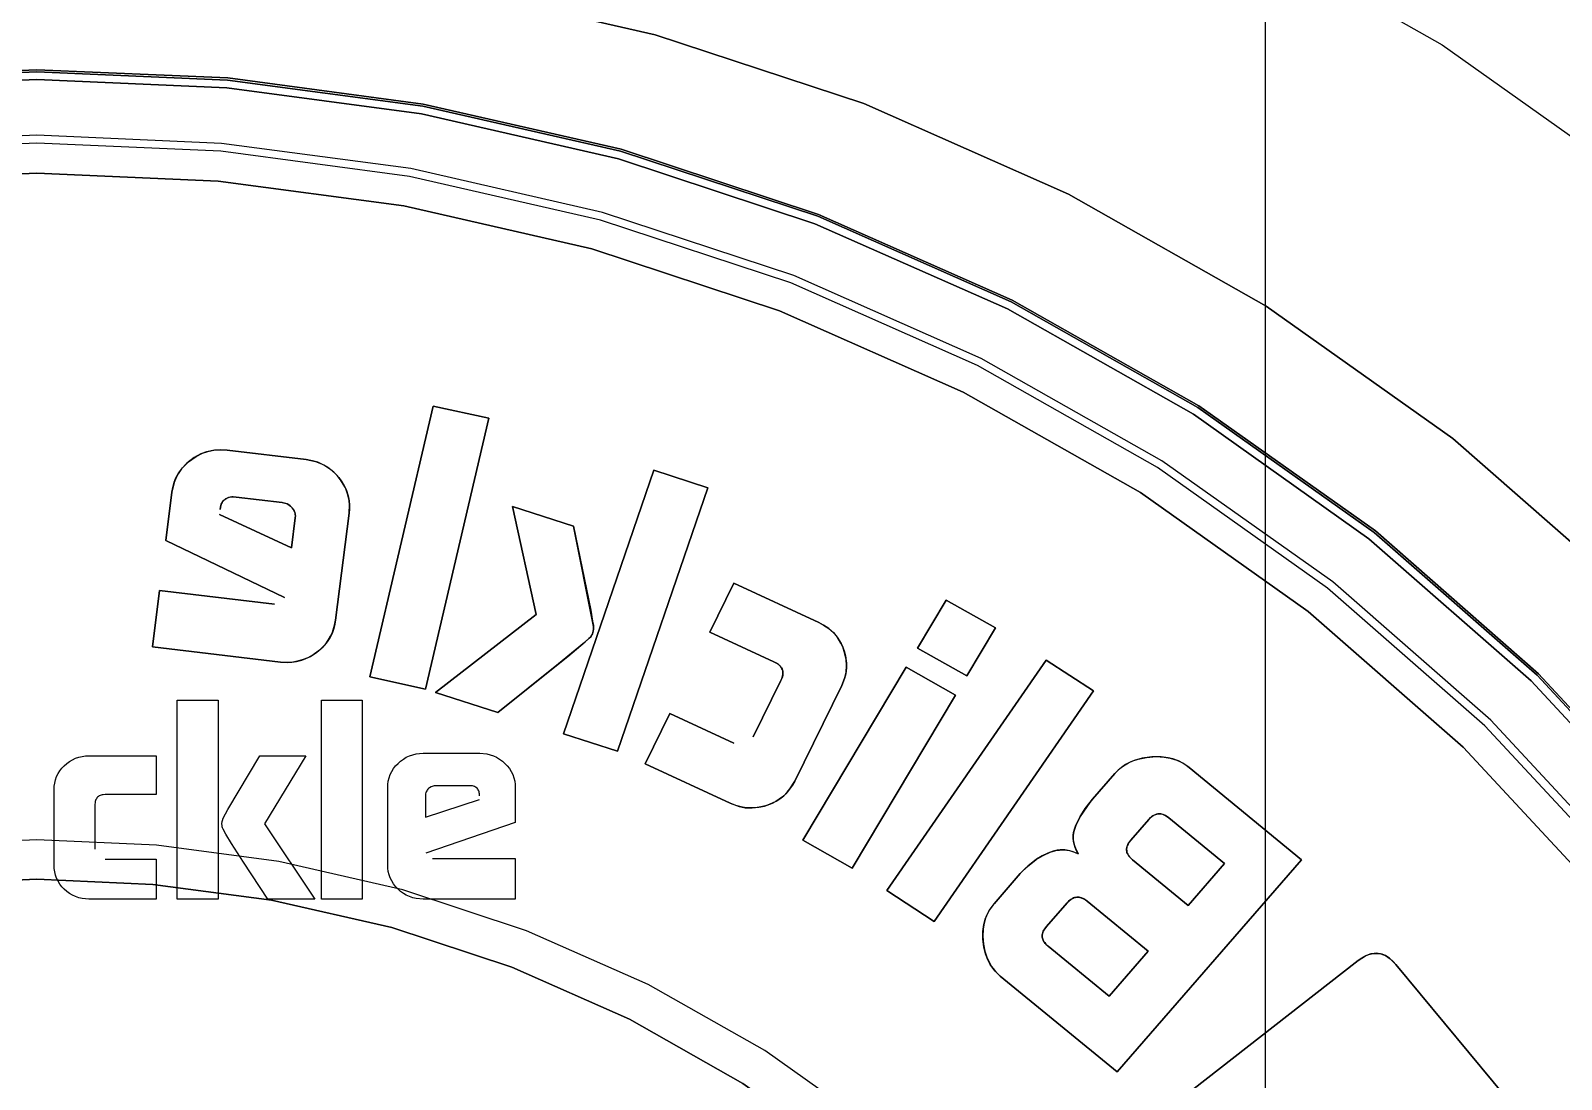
# Model space of a CAD drawing. Header units: millimetres. Extents: x 10366 to 13995, y 24552 to 29685.
# Drawn here: x 11825.7 to 11844.95, y 28005.18 to 28018.37 of the extents above; entities that cross this region are included whole.
import ezdxf

# ---------------------------------------------------------------- set-up
doc = ezdxf.new("R2010")
doc.units = ezdxf.units.MM
doc.header["$LTSCALE"] = 3
doc.layers.add('DomyÅ›lny', color=7, linetype='Continuous')

msp = doc.modelspace()

# ---------------------------------------------------------------- linework, layer by layer
at = {"layer": 'DomyÅ›lny'}
for p, q in [((11841.231, 28001.932), (11841.231, 28029.621)), ((11830.767, 28013.648), (11829.971, 28010.245)), ((11829.971, 28010.245), (11830.767, 28013.648)), ((11827.481, 28012.566), (11827.405, 28011.96)), ((11827.405, 28011.96), (11827.481, 28012.566)), ((11829.032, 28012.242), (11828.984, 28011.865)), ((11828.984, 28011.865), (11829.032, 28012.242)), ((11827.325, 28011.33), (11827.235, 28010.623)), ((11827.235, 28010.623), (11827.325, 28011.33)), ((11834.546, 28011.422), (11834.244, 28010.807)), ((11834.244, 28010.807), (11834.546, 28011.422)), ((11837.216, 28011.21), (11836.855, 28010.606)), ((11836.855, 28010.606), (11837.216, 28011.21)), ((11837.475, 28010.257), (11837.836, 28010.861)), ((11837.836, 28010.861), (11837.475, 28010.257)), ((11836.711, 28010.364), (11835.413, 28008.191)), ((11835.413, 28008.191), (11836.711, 28010.364)), ((11838.473, 28010.455), (11836.468, 28007.558)), ((11836.468, 28007.558), (11838.473, 28010.455)), ((11835.138, 28010.199), (11834.789, 28009.489)), ((11834.789, 28009.489), (11835.138, 28010.199)), ((11827.549, 28007.451), (11827.549, 28009.951)), ((11827.549, 28009.951), (11828.063, 28009.951)), ((11827.549, 28009.951), (11828.063, 28009.951)), ((11827.549, 28007.451), (11827.549, 28009.951)), ((11828.063, 28009.951), (11828.063, 28007.451)), ((11828.063, 28009.951), (11828.063, 28007.451)), ((11829.36, 28007.451), (11829.36, 28009.951)), ((11829.36, 28009.951), (11829.874, 28009.951)), ((11829.36, 28009.951), (11829.874, 28009.951)), ((11829.36, 28007.451), (11829.36, 28009.951)), ((11829.874, 28009.951), (11829.874, 28007.451)), ((11829.874, 28009.951), (11829.874, 28007.451)), ((11833.741, 28009.783), (11833.431, 28009.151)), ((11833.431, 28009.151), (11833.741, 28009.783)), ((11826.437, 28009.252), (11827.285, 28009.252)), ((11826.437, 28009.252), (11827.285, 28009.252)), ((11827.285, 28009.252), (11827.285, 28008.764)), ((11827.285, 28009.252), (11827.285, 28008.764)), ((11828.585, 28009.251), (11829.165, 28009.251)), ((11828.585, 28009.251), (11829.165, 28009.251)), ((11829.165, 28009.251), (11828.646, 28008.395)), ((11829.165, 28009.251), (11828.646, 28008.395)), ((11830.639, 28009.284), (11831.354, 28009.284)), ((11830.639, 28009.284), (11831.354, 28009.284)), ((11839.336, 28009.028), (11839.057, 28008.709)), ((11839.057, 28008.709), (11839.336, 28009.028)), ((11826, 28007.876), (11826, 28008.827)), ((11826, 28007.876), (11826, 28008.827)), ((11827.285, 28008.764), (11826.644, 28008.764)), ((11827.285, 28008.764), (11826.644, 28008.764)), ((11830.194, 28007.883), (11830.194, 28008.85)), ((11830.194, 28007.883), (11830.194, 28008.85)), ((11830.669, 28008.752), (11830.669, 28008.481)), ((11830.669, 28008.752), (11830.669, 28008.481)), ((11831.219, 28008.876), (11830.802, 28008.876)), ((11831.219, 28008.876), (11830.802, 28008.876)), ((11831.798, 28008.85), (11831.798, 28008.414)), ((11831.798, 28008.85), (11831.798, 28008.414)), ((11826.514, 28008.639), (11826.514, 28008.077)), ((11826.514, 28008.639), (11826.514, 28008.077)), ((11830.669, 28008.481), (11831.35, 28008.704)), ((11830.669, 28008.481), (11831.35, 28008.704)), ((11828.646, 28008.395), (11829.278, 28007.451)), ((11828.646, 28008.395), (11829.278, 28007.451)), ((11831.798, 28008.414), (11830.675, 28008.03)), ((11831.798, 28008.414), (11830.675, 28008.03)), ((11839.537, 28008.191), (11839.764, 28008.452)), ((11839.764, 28008.452), (11839.537, 28008.191)), ((11826.644, 28007.952), (11827.285, 28007.952)), ((11826.644, 28007.952), (11827.285, 28007.952)), ((11827.285, 28007.952), (11827.285, 28007.451)), ((11827.285, 28007.952), (11827.285, 28007.451)), ((11830.757, 28007.96), (11831.798, 28007.96)), ((11830.757, 28007.96), (11831.798, 28007.96)), ((11831.798, 28007.96), (11831.798, 28007.451)), ((11831.798, 28007.96), (11831.798, 28007.451)), ((11838.147, 28007.772), (11837.818, 28007.393)), ((11837.818, 28007.393), (11838.147, 28007.772)), ((11840.715, 28007.899), (11840.256, 28007.372)), ((11840.256, 28007.372), (11840.715, 28007.899)), ((11827.285, 28007.451), (11826.437, 28007.451)), ((11827.285, 28007.451), (11826.437, 28007.451)), ((11828.063, 28007.451), (11827.549, 28007.451)), ((11828.063, 28007.451), (11827.549, 28007.451)), ((11829.278, 28007.451), (11828.686, 28007.451)), ((11829.278, 28007.451), (11828.686, 28007.451)), ((11829.874, 28007.451), (11829.36, 28007.451)), ((11829.874, 28007.451), (11829.36, 28007.451)), ((11831.798, 28007.451), (11830.639, 28007.451)), ((11831.798, 28007.451), (11830.639, 28007.451)), ((11838.476, 28007.105), (11838.736, 28007.404)), ((11838.736, 28007.404), (11838.476, 28007.105)), ((11839.755, 28006.795), (11839.263, 28006.231)), ((11839.263, 28006.231), (11839.755, 28006.795))]:
    msp.add_line(p, q, dxfattribs=at)
for points in [[(11840.612, 28019.797, 0), (11843.45, 28018.189, 0), (11846.132, 28016.288, 0)], [(11830.923, 28018.917, 0), (11833.555, 28018.316, 0), (11836.179, 28017.449, 0), (11838.755, 28016.311, 0), (11841.238, 28014.904, 0), (11843.584, 28013.241, 0), (11845.754, 28011.342, 0)], [(11845.754, 28011.342, 0), (11843.584, 28013.241, 0), (11841.238, 28014.904, 0), (11838.755, 28016.311, 0), (11836.179, 28017.449, 0), (11833.555, 28018.316, 0), (11830.923, 28018.917, 0)], [(11825.784, 28017.876, 0), (11823.384, 28017.772, 0), (11820.925, 28017.444, 0), (11818.437, 28016.876, 0), (11815.956, 28016.056, 0), (11813.521, 28014.98, 0), (11811.173, 28013.65, 0), (11808.955, 28012.078, 0), (11806.904, 28010.283, 0)], [(11806.904, 28010.283, 0), (11808.955, 28012.078, 0), (11811.173, 28013.65, 0), (11813.521, 28014.98, 0), (11815.956, 28016.056, 0), (11818.437, 28016.876, 0), (11820.925, 28017.444, 0), (11823.384, 28017.772, 0), (11825.784, 28017.876, 0), (11828.183, 28017.772, 0), (11830.642, 28017.444, 0), (11833.13, 28016.876, 0), (11835.611, 28016.056, 0), (11838.046, 28014.98, 0), (11840.394, 28013.65, 0), (11842.612, 28012.078, 0), (11844.663, 28010.283, 0), (11846.512, 28008.292, 0)], [(11825.784, 28017.851, 0), (11823.387, 28017.746, 0), (11820.93, 28017.419, 0), (11818.444, 28016.851, 0), (11815.965, 28016.033, 0), (11813.533, 28014.958, 0), (11811.188, 28013.629, 0), (11808.971, 28012.059, 0), (11806.923, 28010.265, 0)], [(11806.923, 28010.265, 0), (11808.971, 28012.059, 0), (11811.188, 28013.629, 0), (11813.533, 28014.958, 0), (11815.965, 28016.033, 0), (11818.444, 28016.851, 0), (11820.93, 28017.419, 0), (11823.387, 28017.746, 0), (11825.784, 28017.851, 0), (11828.18, 28017.746, 0), (11830.637, 28017.419, 0), (11833.123, 28016.851, 0), (11835.602, 28016.033, 0), (11838.034, 28014.958, 0), (11840.379, 28013.629, 0), (11842.596, 28012.059, 0), (11844.644, 28010.265, 0), (11846.491, 28008.276, 0)], [(11846.512, 28008.292, 0), (11844.663, 28010.283, 0), (11842.612, 28012.078, 0), (11840.394, 28013.65, 0), (11838.046, 28014.98, 0), (11835.611, 28016.056, 0), (11833.13, 28016.876, 0), (11830.642, 28017.444, 0), (11828.183, 28017.772, 0), (11825.784, 28017.876, 0)], [(11846.491, 28008.276, 0), (11844.644, 28010.265, 0), (11842.596, 28012.059, 0), (11840.379, 28013.629, 0), (11838.034, 28014.958, 0), (11835.602, 28016.033, 0), (11833.123, 28016.851, 0), (11830.637, 28017.419, 0), (11828.18, 28017.746, 0), (11825.784, 28017.851, 0)], [(11806.995, 28010.195, 0), (11809.036, 28011.981, 0), (11811.244, 28013.546, 0), (11813.58, 28014.869, 0), (11816.003, 28015.94, 0), (11818.472, 28016.755, 0), (11820.949, 28017.321, 0), (11823.396, 28017.647, 0), (11825.784, 28017.751, 0), (11828.171, 28017.647, 0), (11830.618, 28017.321, 0), (11833.095, 28016.755, 0), (11835.564, 28015.94, 0), (11837.987, 28014.869, 0), (11840.323, 28013.546, 0), (11842.531, 28011.981, 0), (11844.572, 28010.195, 0), (11846.412, 28008.213, 0)], [(11846.412, 28008.213, 0), (11844.572, 28010.195, 0), (11842.531, 28011.981, 0), (11840.323, 28013.546, 0), (11837.987, 28014.869, 0), (11835.564, 28015.94, 0), (11833.095, 28016.755, 0), (11830.618, 28017.321, 0), (11828.171, 28017.647, 0), (11825.784, 28017.751, 0), (11823.396, 28017.647, 0), (11820.949, 28017.321, 0), (11818.472, 28016.755, 0), (11816.003, 28015.94, 0), (11813.58, 28014.869, 0), (11811.244, 28013.546, 0), (11809.036, 28011.981, 0), (11806.995, 28010.195, 0)], [(11845.852, 28007.771, 0), (11844.062, 28009.699, 0), (11842.076, 28011.437, 0), (11839.929, 28012.96, 0), (11837.656, 28014.247, 0), (11835.299, 28015.289, 0), (11832.896, 28016.082, 0), (11830.487, 28016.632, 0), (11828.106, 28016.949, 0), (11825.784, 28017.051, 0), (11823.461, 28016.949, 0), (11821.08, 28016.632, 0), (11818.671, 28016.082, 0), (11816.269, 28015.289, 0), (11813.911, 28014.247, 0), (11811.639, 28012.96, 0), (11809.491, 28011.437, 0), (11807.505, 28009.699, 0), (11805.715, 28007.771, 0)], [(11845.772, 28007.708, 0), (11843.989, 28009.629, 0), (11842.011, 28011.36, 0), (11839.872, 28012.876, 0), (11837.609, 28014.158, 0), (11835.261, 28015.196, 0), (11832.868, 28015.986, 0), (11830.468, 28016.534, 0), (11828.097, 28016.85, 0), (11825.784, 28016.951, 0), (11823.47, 28016.85, 0), (11821.099, 28016.534, 0), (11818.699, 28015.986, 0), (11816.306, 28015.196, 0), (11813.958, 28014.158, 0), (11811.695, 28012.876, 0), (11809.556, 28011.36, 0), (11807.578, 28009.629, 0), (11805.795, 28007.708, 0)], [(11806.096, 28007.471, 0), (11807.852, 28009.362, 0), (11809.8, 28011.067, 0), (11811.907, 28012.561, 0), (11814.137, 28013.824, 0), (11816.449, 28014.846, 0), (11818.806, 28015.624, 0), (11821.169, 28016.163, 0), (11823.505, 28016.475, 0), (11825.784, 28016.574, 0), (11828.062, 28016.475, 0), (11830.398, 28016.163, 0), (11832.761, 28015.624, 0), (11835.118, 28014.846, 0), (11837.431, 28013.824, 0), (11839.66, 28012.561, 0), (11841.767, 28011.067, 0), (11843.715, 28009.362, 0), (11845.471, 28007.471, 0)], [(11845.471, 28007.471, 0), (11843.715, 28009.362, 0), (11841.767, 28011.067, 0), (11839.66, 28012.561, 0), (11837.431, 28013.824, 0), (11835.118, 28014.846, 0), (11832.761, 28015.624, 0), (11830.398, 28016.163, 0), (11828.062, 28016.475, 0), (11825.784, 28016.574, 0), (11823.505, 28016.475, 0), (11821.169, 28016.163, 0), (11818.806, 28015.624, 0), (11816.449, 28014.846, 0), (11814.137, 28013.824, 0), (11811.907, 28012.561, 0), (11809.8, 28011.067, 0), (11807.852, 28009.362, 0), (11806.096, 28007.471, 0)], [(11831.466, 28013.494, 0), (11830.767, 28013.648, 0)], [(11830.767, 28013.648, 0), (11831.466, 28013.494, 0)], [(11830.67, 28010.091, 0), (11831.466, 28013.494, 0)], [(11831.466, 28013.494, 0), (11830.67, 28010.091, 0)], [(11828.175, 28013.094, 0), (11828.097, 28013.099, 0), (11828.017, 28013.095, 0), (11827.916, 28013.072, 0), (11827.846, 28013.047, 0), (11827.762, 28013, 0), (11827.669, 28012.929, 0), (11827.602, 28012.858, 0), (11827.558, 28012.795, 0), (11827.529, 28012.739, 0), (11827.508, 28012.686, 0), (11827.481, 28012.566, 0)], [(11827.481, 28012.566, 0), (11827.495, 28012.641, 0), (11827.51, 28012.691, 0), (11827.532, 28012.745, 0), (11827.564, 28012.804, 0), (11827.613, 28012.871, 0), (11827.688, 28012.946, 0), (11827.785, 28013.015, 0), (11827.867, 28013.055, 0), (11827.931, 28013.077, 0), (11828.025, 28013.096, 0), (11828.102, 28013.099, 0), (11828.175, 28013.094, 0)], [(11829.167, 28012.976, 0), (11828.175, 28013.094, 0)], [(11828.175, 28013.094, 0), (11829.167, 28012.976, 0)], [(11829.709, 28012.301, 0), (11829.714, 28012.405, 0), (11829.708, 28012.463, 0), (11829.693, 28012.533, 0), (11829.662, 28012.619, 0), (11829.636, 28012.668, 0), (11829.602, 28012.72, 0), (11829.559, 28012.774, 0), (11829.516, 28012.817, 0), (11829.443, 28012.876, 0), (11829.393, 28012.906, 0), (11829.316, 28012.941, 0), (11829.249, 28012.961, 0), (11829.167, 28012.976, 0)], [(11829.167, 28012.976, 0), (11829.287, 28012.951, 0), (11829.362, 28012.921, 0), (11829.404, 28012.9, 0), (11829.461, 28012.863, 0), (11829.538, 28012.796, 0), (11829.58, 28012.749, 0), (11829.619, 28012.696, 0), (11829.648, 28012.647, 0), (11829.67, 28012.601, 0), (11829.696, 28012.521, 0), (11829.71, 28012.456, 0), (11829.714, 28012.401, 0), (11829.713, 28012.35, 0), (11829.709, 28012.301, 0)], [(11833.538, 28012.841, 0), (11832.403, 28009.529, 0)], [(11832.403, 28009.529, 0), (11833.538, 28012.841, 0)], [(11834.219, 28012.62, 0), (11833.538, 28012.841, 0)], [(11833.538, 28012.841, 0), (11834.219, 28012.62, 0)], [(11833.084, 28009.309, 0), (11834.219, 28012.62, 0)], [(11834.219, 28012.62, 0), (11833.084, 28009.309, 0)], [(11828.086, 28012.349, 0), (11828.092, 28012.381, 0), (11828.101, 28012.413, 0), (11828.107, 28012.426, 0), (11828.122, 28012.45, 0), (11828.133, 28012.462, 0), (11828.147, 28012.475, 0), (11828.163, 28012.486, 0), (11828.183, 28012.495, 0), (11828.204, 28012.501, 0), (11828.226, 28012.505, 0), (11828.248, 28012.507, 0), (11828.29, 28012.504, 0)], [(11828.29, 28012.504, 0), (11828.252, 28012.507, 0), (11828.233, 28012.506, 0), (11828.213, 28012.503, 0), (11828.194, 28012.499, 0), (11828.175, 28012.492, 0), (11828.155, 28012.481, 0), (11828.146, 28012.474, 0), (11828.137, 28012.467, 0), (11828.123, 28012.451, 0), (11828.114, 28012.437, 0), (11828.106, 28012.424, 0), (11828.1, 28012.409, 0), (11828.091, 28012.379, 0), (11828.086, 28012.349, 0)], [(11828.29, 28012.504, 0), (11828.867, 28012.435, 0)], [(11828.867, 28012.435, 0), (11828.29, 28012.504, 0)], [(11828.867, 28012.435, 0), (11828.901, 28012.428, 0), (11828.919, 28012.423, 0), (11828.938, 28012.414, 0), (11828.957, 28012.402, 0), (11828.973, 28012.389, 0), (11828.987, 28012.375, 0), (11829, 28012.36, 0), (11829.011, 28012.344, 0), (11829.019, 28012.329, 0), (11829.025, 28012.312, 0), (11829.03, 28012.295, 0), (11829.032, 28012.281, 0), (11829.033, 28012.268, 0), (11829.032, 28012.242, 0)], [(11829.032, 28012.242, 0), (11829.033, 28012.27, 0), (11829.032, 28012.284, 0), (11829.029, 28012.3, 0), (11829.023, 28012.319, 0), (11829.015, 28012.336, 0), (11829.006, 28012.352, 0), (11828.994, 28012.367, 0), (11828.981, 28012.382, 0), (11828.966, 28012.395, 0), (11828.95, 28012.407, 0), (11828.932, 28012.417, 0), (11828.914, 28012.424, 0), (11828.898, 28012.429, 0), (11828.867, 28012.435, 0)], [(11828.984, 28011.865, 0), (11828.078, 28012.287, 0)], [(11828.078, 28012.287, 0), (11828.984, 28011.865, 0)], [(11829.539, 28010.957, 0), (11829.709, 28012.301, 0)], [(11829.709, 28012.301, 0), (11829.539, 28010.957, 0)], [(11832.528, 28012.138, 0), (11831.762, 28012.386, 0)], [(11831.762, 28012.386, 0), (11832.528, 28012.138, 0)], [(11831.762, 28012.386, 0), (11832.059, 28011.03, 0)], [(11832.059, 28011.03, 0), (11831.762, 28012.386, 0)], [(11831.578, 28009.796, 0), (11832.459, 28010.502, 0), (11832.678, 28010.684, 0), (11832.729, 28010.73, 0), (11832.747, 28010.749, 0), (11832.759, 28010.768, 0), (11832.772, 28010.796, 0), (11832.779, 28010.82, 0), (11832.782, 28010.842, 0), (11832.783, 28010.861, 0), (11832.782, 28010.879, 0), (11832.528, 28012.138, 0)], [(11832.528, 28012.138, 0), (11832.746, 28011.084, 0), (11832.771, 28010.946, 0), (11832.781, 28010.888, 0), (11832.783, 28010.87, 0), (11832.783, 28010.847, 0), (11832.778, 28010.819, 0), (11832.774, 28010.803, 0), (11832.768, 28010.787, 0), (11832.76, 28010.771, 0), (11832.751, 28010.757, 0), (11832.743, 28010.745, 0), (11832.724, 28010.725, 0), (11832.667, 28010.675, 0), (11832.341, 28010.407, 0), (11831.578, 28009.796, 0)], [(11827.405, 28011.96, 0), (11828.896, 28011.243, 0)], [(11828.896, 28011.243, 0), (11827.405, 28011.96, 0)], [(11828.771, 28011.157, 0), (11827.325, 28011.33, 0)], [(11827.325, 28011.33, 0), (11828.771, 28011.157, 0)], [(11835.615, 28010.926, 0), (11834.546, 28011.422, 0)], [(11834.546, 28011.422, 0), (11835.615, 28010.926, 0)], [(11837.836, 28010.861, 0), (11837.216, 28011.21, 0)], [(11837.216, 28011.21, 0), (11837.836, 28010.861, 0)], [(11828.845, 28010.431, 0), (11828.936, 28010.426, 0), (11828.988, 28010.428, 0), (11829.047, 28010.437, 0), (11829.115, 28010.455, 0), (11829.164, 28010.473, 0), (11829.223, 28010.502, 0), (11829.288, 28010.543, 0), (11829.326, 28010.571, 0), (11829.383, 28010.623, 0), (11829.415, 28010.66, 0), (11829.447, 28010.704, 0), (11829.477, 28010.755, 0), (11829.5, 28010.805, 0), (11829.527, 28010.893, 0), (11829.539, 28010.957, 0)], [(11829.539, 28010.957, 0), (11829.526, 28010.887, 0), (11829.513, 28010.841, 0), (11829.494, 28010.79, 0), (11829.467, 28010.736, 0), (11829.433, 28010.684, 0), (11829.399, 28010.641, 0), (11829.335, 28010.579, 0), (11829.256, 28010.521, 0), (11829.189, 28010.484, 0), (11829.132, 28010.461, 0), (11829.059, 28010.44, 0), (11829.002, 28010.43, 0), (11828.951, 28010.426, 0), (11828.845, 28010.431, 0)], [(11832.059, 28011.03, 0), (11830.794, 28010.049, 0)], [(11830.794, 28010.049, 0), (11832.059, 28011.03, 0)], [(11835.902, 28010.136, 0), (11835.942, 28010.237, 0), (11835.957, 28010.3, 0), (11835.963, 28010.387, 0), (11835.958, 28010.464, 0), (11835.935, 28010.565, 0), (11835.915, 28010.62, 0), (11835.892, 28010.668, 0), (11835.844, 28010.746, 0), (11835.796, 28010.801, 0), (11835.739, 28010.852, 0), (11835.673, 28010.896, 0), (11835.615, 28010.926, 0)], [(11835.615, 28010.926, 0), (11835.673, 28010.896, 0), (11835.739, 28010.851, 0), (11835.797, 28010.8, 0), (11835.845, 28010.744, 0), (11835.894, 28010.665, 0), (11835.917, 28010.616, 0), (11835.937, 28010.56, 0), (11835.95, 28010.507, 0), (11835.962, 28010.418, 0), (11835.962, 28010.357, 0), (11835.953, 28010.282, 0), (11835.938, 28010.222, 0), (11835.902, 28010.136, 0)], [(11834.244, 28010.807, 0), (11835.05, 28010.434, 0)], [(11835.05, 28010.434, 0), (11834.244, 28010.807, 0)], [(11827.235, 28010.623, 0), (11828.845, 28010.431, 0)], [(11828.845, 28010.431, 0), (11827.235, 28010.623, 0)], [(11836.855, 28010.606, 0), (11837.475, 28010.257, 0)], [(11837.475, 28010.257, 0), (11836.855, 28010.606, 0)], [(11835.05, 28010.434, 0), (11835.098, 28010.406, 0), (11835.112, 28010.395, 0), (11835.125, 28010.383, 0), (11835.138, 28010.367, 0), (11835.145, 28010.356, 0), (11835.152, 28010.344, 0), (11835.157, 28010.329, 0), (11835.161, 28010.316, 0), (11835.162, 28010.303, 0), (11835.163, 28010.282, 0), (11835.16, 28010.263, 0), (11835.156, 28010.246, 0), (11835.138, 28010.199, 0)], [(11835.138, 28010.199, 0), (11835.149, 28010.223, 0), (11835.159, 28010.256, 0), (11835.162, 28010.274, 0), (11835.163, 28010.294, 0), (11835.162, 28010.305, 0), (11835.16, 28010.319, 0), (11835.156, 28010.333, 0), (11835.15, 28010.347, 0), (11835.144, 28010.359, 0), (11835.137, 28010.369, 0), (11835.124, 28010.384, 0), (11835.11, 28010.396, 0), (11835.084, 28010.415, 0), (11835.05, 28010.434, 0)], [(11837.331, 28010.014, 0), (11836.711, 28010.364, 0)], [(11836.711, 28010.364, 0), (11837.331, 28010.014, 0)], [(11839.068, 28010.067, 0), (11838.473, 28010.455, 0)], [(11838.473, 28010.455, 0), (11839.068, 28010.067, 0)], [(11829.971, 28010.245, 0), (11830.67, 28010.091, 0)], [(11830.67, 28010.091, 0), (11829.971, 28010.245, 0)], [(11835.313, 28008.935, 0), (11835.902, 28010.136, 0)], [(11835.902, 28010.136, 0), (11835.313, 28008.935, 0)], [(11830.794, 28010.049, 0), (11831.578, 28009.796, 0)], [(11831.578, 28009.796, 0), (11830.794, 28010.049, 0)], [(11836.033, 28007.841, 0), (11837.331, 28010.014, 0)], [(11837.331, 28010.014, 0), (11836.033, 28007.841, 0)], [(11837.064, 28007.169, 0), (11839.068, 28010.067, 0)], [(11839.068, 28010.067, 0), (11837.064, 28007.169, 0)], [(11834.547, 28009.41, 0), (11833.741, 28009.783, 0)], [(11833.741, 28009.783, 0), (11834.547, 28009.41, 0)], [(11832.403, 28009.529, 0), (11833.084, 28009.309, 0)], [(11833.084, 28009.309, 0), (11832.403, 28009.529, 0)], [(11826, 28008.827, 0), (11826.002, 28008.869, 0), (11826.008, 28008.91, 0), (11826.018, 28008.951, 0), (11826.032, 28008.99, 0), (11826.051, 28009.028, 0), (11826.074, 28009.063, 0), (11826.099, 28009.097, 0), (11826.128, 28009.127, 0), (11826.16, 28009.156, 0), (11826.194, 28009.181, 0), (11826.231, 28009.203, 0), (11826.269, 28009.221, 0), (11826.31, 28009.235, 0), (11826.352, 28009.244, 0), (11826.394, 28009.25, 0), (11826.437, 28009.252, 0)], [(11826, 28008.827, 0), (11826.002, 28008.869, 0), (11826.008, 28008.91, 0), (11826.018, 28008.951, 0), (11826.032, 28008.99, 0), (11826.051, 28009.028, 0), (11826.074, 28009.063, 0), (11826.099, 28009.097, 0), (11826.128, 28009.127, 0), (11826.16, 28009.156, 0), (11826.194, 28009.181, 0), (11826.231, 28009.203, 0), (11826.269, 28009.221, 0), (11826.31, 28009.235, 0), (11826.352, 28009.244, 0), (11826.394, 28009.25, 0), (11826.437, 28009.252, 0)], [(11828.109, 28008.395, 0), (11828.112, 28008.426, 0), (11828.116, 28008.44, 0), (11828.127, 28008.469, 0), (11828.185, 28008.577, 0), (11828.585, 28009.251, 0)], [(11828.109, 28008.395, 0), (11828.112, 28008.426, 0), (11828.116, 28008.44, 0), (11828.127, 28008.469, 0), (11828.185, 28008.577, 0), (11828.585, 28009.251, 0)], [(11830.194, 28008.85, 0), (11830.195, 28008.893, 0), (11830.202, 28008.935, 0), (11830.212, 28008.976, 0), (11830.226, 28009.017, 0), (11830.245, 28009.055, 0), (11830.268, 28009.091, 0), (11830.294, 28009.125, 0), (11830.324, 28009.157, 0), (11830.356, 28009.185, 0), (11830.391, 28009.211, 0), (11830.428, 28009.234, 0), (11830.468, 28009.252, 0), (11830.509, 28009.266, 0), (11830.552, 28009.276, 0), (11830.595, 28009.282, 0), (11830.639, 28009.284, 0)], [(11830.194, 28008.85, 0), (11830.195, 28008.893, 0), (11830.202, 28008.935, 0), (11830.212, 28008.976, 0), (11830.226, 28009.017, 0), (11830.245, 28009.055, 0), (11830.268, 28009.091, 0), (11830.294, 28009.125, 0), (11830.324, 28009.157, 0), (11830.356, 28009.185, 0), (11830.391, 28009.211, 0), (11830.428, 28009.234, 0), (11830.468, 28009.252, 0), (11830.509, 28009.266, 0), (11830.552, 28009.276, 0), (11830.595, 28009.282, 0), (11830.639, 28009.284, 0)], [(11831.354, 28009.284, 0), (11831.441, 28009.276, 0), (11831.483, 28009.266, 0), (11831.524, 28009.252, 0), (11831.564, 28009.233, 0), (11831.601, 28009.211, 0), (11831.636, 28009.185, 0), (11831.698, 28009.125, 0), (11831.724, 28009.091, 0), (11831.747, 28009.055, 0), (11831.766, 28009.016, 0), (11831.781, 28008.976, 0), (11831.791, 28008.935, 0), (11831.797, 28008.893, 0), (11831.798, 28008.85, 0)], [(11831.354, 28009.284, 0), (11831.441, 28009.276, 0), (11831.483, 28009.266, 0), (11831.524, 28009.252, 0), (11831.564, 28009.233, 0), (11831.601, 28009.211, 0), (11831.636, 28009.185, 0), (11831.698, 28009.125, 0), (11831.724, 28009.091, 0), (11831.747, 28009.055, 0), (11831.766, 28009.016, 0), (11831.781, 28008.976, 0), (11831.791, 28008.935, 0), (11831.797, 28008.893, 0), (11831.798, 28008.85, 0)], [(11833.431, 28009.151, 0), (11834.5, 28008.656, 0)], [(11834.5, 28008.656, 0), (11833.431, 28009.151, 0)], [(11839.336, 28009.028, 0), (11839.399, 28009.092, 0), (11839.447, 28009.128, 0), (11839.509, 28009.164, 0), (11839.561, 28009.187, 0), (11839.631, 28009.21, 0), (11839.733, 28009.232, 0), (11839.855, 28009.242, 0), (11839.956, 28009.236, 0), (11840.032, 28009.223, 0), (11840.114, 28009.198, 0), (11840.172, 28009.172, 0), (11840.218, 28009.145, 0), (11840.272, 28009.105, 0)], [(11840.272, 28009.105, 0), (11840.193, 28009.16, 0), (11840.138, 28009.188, 0), (11840.067, 28009.213, 0), (11840.007, 28009.228, 0), (11839.917, 28009.24, 0), (11839.801, 28009.239, 0), (11839.68, 28009.222, 0), (11839.591, 28009.198, 0), (11839.538, 28009.178, 0), (11839.469, 28009.142, 0), (11839.418, 28009.107, 0), (11839.378, 28009.073, 0), (11839.336, 28009.028, 0)], [(11834.5, 28008.656, 0), (11834.615, 28008.614, 0), (11834.689, 28008.6, 0), (11834.776, 28008.596, 0), (11834.86, 28008.605, 0), (11834.93, 28008.62, 0), (11835.03, 28008.657, 0), (11835.077, 28008.681, 0), (11835.124, 28008.711, 0), (11835.173, 28008.75, 0), (11835.217, 28008.794, 0), (11835.251, 28008.835, 0), (11835.313, 28008.935, 0)], [(11835.313, 28008.935, 0), (11835.283, 28008.882, 0), (11835.234, 28008.814, 0), (11835.2, 28008.776, 0), (11835.158, 28008.738, 0), (11835.116, 28008.705, 0), (11835.074, 28008.679, 0), (11834.991, 28008.641, 0), (11834.944, 28008.625, 0), (11834.865, 28008.605, 0), (11834.815, 28008.599, 0), (11834.76, 28008.596, 0), (11834.704, 28008.598, 0), (11834.654, 28008.605, 0), (11834.57, 28008.628, 0), (11834.5, 28008.656, 0)], [(11841.685, 28007.945, 0), (11840.272, 28009.105, 0)], [(11840.272, 28009.105, 0), (11841.685, 28007.945, 0)], [(11826.644, 28008.764, 0), (11826.618, 28008.763, 0), (11826.605, 28008.761, 0), (11826.592, 28008.758, 0), (11826.58, 28008.754, 0), (11826.568, 28008.748, 0), (11826.557, 28008.741, 0), (11826.547, 28008.733, 0), (11826.538, 28008.724, 0), (11826.531, 28008.713, 0), (11826.525, 28008.702, 0), (11826.52, 28008.69, 0), (11826.517, 28008.677, 0), (11826.515, 28008.665, 0), (11826.514, 28008.639, 0)], [(11826.644, 28008.764, 0), (11826.618, 28008.763, 0), (11826.605, 28008.761, 0), (11826.592, 28008.758, 0), (11826.58, 28008.754, 0), (11826.568, 28008.748, 0), (11826.557, 28008.741, 0), (11826.547, 28008.733, 0), (11826.538, 28008.724, 0), (11826.531, 28008.713, 0), (11826.525, 28008.702, 0), (11826.52, 28008.69, 0), (11826.517, 28008.677, 0), (11826.515, 28008.665, 0), (11826.514, 28008.639, 0)], [(11830.802, 28008.876, 0), (11830.777, 28008.874, 0), (11830.764, 28008.871, 0), (11830.752, 28008.867, 0), (11830.74, 28008.862, 0), (11830.719, 28008.848, 0), (11830.709, 28008.84, 0), (11830.7, 28008.831, 0), (11830.692, 28008.822, 0), (11830.685, 28008.811, 0), (11830.679, 28008.8, 0), (11830.675, 28008.789, 0), (11830.671, 28008.776, 0), (11830.67, 28008.764, 0), (11830.669, 28008.752, 0)], [(11830.802, 28008.876, 0), (11830.777, 28008.874, 0), (11830.764, 28008.871, 0), (11830.752, 28008.867, 0), (11830.74, 28008.862, 0), (11830.719, 28008.848, 0), (11830.709, 28008.84, 0), (11830.7, 28008.831, 0), (11830.692, 28008.822, 0), (11830.685, 28008.811, 0), (11830.679, 28008.8, 0), (11830.675, 28008.789, 0), (11830.671, 28008.776, 0), (11830.67, 28008.764, 0), (11830.669, 28008.752, 0)], [(11831.35, 28008.748, 0), (11831.348, 28008.774, 0), (11831.346, 28008.787, 0), (11831.343, 28008.799, 0), (11831.339, 28008.811, 0), (11831.333, 28008.823, 0), (11831.326, 28008.834, 0), (11831.317, 28008.844, 0), (11831.307, 28008.852, 0), (11831.296, 28008.859, 0), (11831.284, 28008.865, 0), (11831.272, 28008.87, 0), (11831.259, 28008.873, 0), (11831.219, 28008.876, 0)], [(11831.35, 28008.748, 0), (11831.348, 28008.774, 0), (11831.346, 28008.787, 0), (11831.343, 28008.799, 0), (11831.339, 28008.811, 0), (11831.333, 28008.823, 0), (11831.326, 28008.834, 0), (11831.317, 28008.844, 0), (11831.307, 28008.852, 0), (11831.296, 28008.859, 0), (11831.284, 28008.865, 0), (11831.272, 28008.87, 0), (11831.259, 28008.873, 0), (11831.219, 28008.876, 0)], [(11838.876, 28008.019, 0), (11838.85, 28008.067, 0), (11838.836, 28008.098, 0), (11838.823, 28008.14, 0), (11838.816, 28008.176, 0), (11838.812, 28008.223, 0), (11838.813, 28008.252, 0), (11838.817, 28008.287, 0), (11838.828, 28008.33, 0), (11838.846, 28008.381, 0), (11838.901, 28008.491, 0), (11838.965, 28008.59, 0), (11839.057, 28008.709, 0)], [(11839.057, 28008.709, 0), (11839.022, 28008.666, 0), (11838.899, 28008.488, 0), (11838.844, 28008.376, 0), (11838.827, 28008.325, 0), (11838.817, 28008.283, 0), (11838.813, 28008.248, 0), (11838.813, 28008.195, 0), (11838.819, 28008.154, 0), (11838.827, 28008.125, 0), (11838.84, 28008.089, 0), (11838.876, 28008.019, 0)], [(11828.686, 28007.451, 0), (11828.383, 28007.917, 0), (11828.231, 28008.15, 0), (11828.158, 28008.268, 0), (11828.126, 28008.329, 0), (11828.119, 28008.345, 0), (11828.114, 28008.361, 0), (11828.111, 28008.378, 0), (11828.109, 28008.395, 0)], [(11828.686, 28007.451, 0), (11828.383, 28007.917, 0), (11828.231, 28008.15, 0), (11828.158, 28008.268, 0), (11828.126, 28008.329, 0), (11828.119, 28008.345, 0), (11828.114, 28008.361, 0), (11828.111, 28008.378, 0), (11828.109, 28008.395, 0)], [(11839.764, 28008.452, 0), (11839.786, 28008.475, 0), (11839.802, 28008.488, 0), (11839.82, 28008.5, 0), (11839.84, 28008.512, 0), (11839.852, 28008.516, 0), (11839.864, 28008.52, 0), (11839.879, 28008.522, 0), (11839.894, 28008.523, 0), (11839.907, 28008.523, 0), (11839.919, 28008.522, 0), (11839.937, 28008.517, 0), (11839.951, 28008.512, 0), (11839.978, 28008.499, 0), (11840, 28008.484, 0), (11840.017, 28008.472, 0)], [(11840.017, 28008.472, 0), (11839.973, 28008.501, 0), (11839.943, 28008.515, 0), (11839.926, 28008.52, 0), (11839.915, 28008.522, 0), (11839.903, 28008.523, 0), (11839.89, 28008.523, 0), (11839.875, 28008.522, 0), (11839.862, 28008.519, 0), (11839.85, 28008.516, 0), (11839.83, 28008.506, 0), (11839.812, 28008.496, 0), (11839.797, 28008.484, 0), (11839.764, 28008.452, 0)], [(11840.017, 28008.472, 0), (11840.715, 28007.899, 0)], [(11840.715, 28007.899, 0), (11840.017, 28008.472, 0)], [(11841.866, 27996.42, 0), (11841.337, 27997.93, 0), (11840.643, 27999.411, 0), (11839.785, 28000.839, 0), (11838.77, 28002.189, 0), (11837.612, 28003.437, 0), (11836.327, 28004.561, 0), (11834.937, 28005.546, 0), (11833.467, 28006.379, 0), (11831.941, 28007.054, 0), (11830.386, 28007.567, 0), (11828.827, 28007.923, 0), (11827.287, 28008.128, 0), (11825.784, 28008.194, 0), (11824.28, 28008.128, 0)], [(11835.413, 28008.191, 0), (11836.033, 28007.841, 0)], [(11836.033, 28007.841, 0), (11835.413, 28008.191, 0)], [(11839.559, 28007.945, 0), (11839.536, 28007.965, 0), (11839.514, 28007.991, 0), (11839.504, 28008.006, 0), (11839.495, 28008.023, 0), (11839.489, 28008.038, 0), (11839.486, 28008.052, 0), (11839.484, 28008.064, 0), (11839.484, 28008.083, 0), (11839.487, 28008.1, 0), (11839.49, 28008.113, 0), (11839.5, 28008.136, 0), (11839.511, 28008.156, 0), (11839.537, 28008.191, 0)], [(11839.537, 28008.191, 0), (11839.514, 28008.161, 0), (11839.503, 28008.142, 0), (11839.493, 28008.121, 0), (11839.489, 28008.109, 0), (11839.486, 28008.094, 0), (11839.484, 28008.077, 0), (11839.485, 28008.057, 0), (11839.487, 28008.045, 0), (11839.492, 28008.03, 0), (11839.499, 28008.014, 0), (11839.508, 28007.999, 0), (11839.519, 28007.984, 0), (11839.559, 28007.945, 0)], [(11838.876, 28008.019, 0), (11838.8, 28008.05, 0), (11838.751, 28008.062, 0), (11838.706, 28008.068, 0), (11838.647, 28008.068, 0), (11838.612, 28008.064, 0), (11838.561, 28008.052, 0), (11838.495, 28008.029, 0), (11838.421, 28007.994, 0), (11838.353, 28007.952, 0), (11838.241, 28007.865, 0), (11838.147, 28007.772, 0)], [(11838.147, 28007.772, 0), (11838.218, 28007.844, 0), (11838.348, 28007.949, 0), (11838.433, 28008, 0), (11838.522, 28008.04, 0), (11838.593, 28008.06, 0), (11838.641, 28008.067, 0), (11838.697, 28008.068, 0), (11838.764, 28008.06, 0), (11838.827, 28008.041, 0), (11838.876, 28008.019, 0)], [(11826.437, 28007.451, 0), (11826.352, 28007.459, 0), (11826.31, 28007.468, 0), (11826.269, 28007.482, 0), (11826.231, 28007.5, 0), (11826.194, 28007.522, 0), (11826.16, 28007.547, 0), (11826.128, 28007.575, 0), (11826.099, 28007.606, 0), (11826.073, 28007.639, 0), (11826.05, 28007.675, 0), (11826.032, 28007.713, 0), (11826.017, 28007.752, 0), (11826.008, 28007.793, 0), (11826.002, 28007.834, 0), (11826, 28007.876, 0)], [(11826.437, 28007.451, 0), (11826.352, 28007.459, 0), (11826.31, 28007.468, 0), (11826.269, 28007.482, 0), (11826.231, 28007.5, 0), (11826.194, 28007.522, 0), (11826.16, 28007.547, 0), (11826.128, 28007.575, 0), (11826.099, 28007.606, 0), (11826.073, 28007.639, 0), (11826.05, 28007.675, 0), (11826.032, 28007.713, 0), (11826.017, 28007.752, 0), (11826.008, 28007.793, 0), (11826.002, 28007.834, 0), (11826, 28007.876, 0)], [(11830.639, 28007.451, 0), (11830.552, 28007.459, 0), (11830.509, 28007.468, 0), (11830.468, 28007.482, 0), (11830.428, 28007.501, 0), (11830.391, 28007.523, 0), (11830.356, 28007.548, 0), (11830.324, 28007.577, 0), (11830.294, 28007.608, 0), (11830.268, 28007.642, 0), (11830.245, 28007.679, 0), (11830.226, 28007.717, 0), (11830.212, 28007.757, 0), (11830.202, 28007.798, 0), (11830.195, 28007.841, 0), (11830.194, 28007.883, 0)], [(11830.639, 28007.451, 0), (11830.552, 28007.459, 0), (11830.509, 28007.468, 0), (11830.468, 28007.482, 0), (11830.428, 28007.501, 0), (11830.391, 28007.523, 0), (11830.356, 28007.548, 0), (11830.324, 28007.577, 0), (11830.294, 28007.608, 0), (11830.268, 28007.642, 0), (11830.245, 28007.679, 0), (11830.226, 28007.717, 0), (11830.212, 28007.757, 0), (11830.202, 28007.798, 0), (11830.195, 28007.841, 0), (11830.194, 28007.883, 0)], [(11839.365, 28005.279, 0), (11841.685, 28007.945, 0)], [(11841.685, 28007.945, 0), (11839.365, 28005.279, 0)], [(11840.256, 28007.372, 0), (11839.559, 28007.945, 0)], [(11839.559, 28007.945, 0), (11840.256, 28007.372, 0)], [(11841.377, 27996.284, 0), (11840.864, 27997.748, 0), (11840.191, 27999.184, 0), (11839.359, 28000.569, 0), (11838.375, 28001.878, 0), (11837.252, 28003.087, 0), (11836.006, 28004.178, 0), (11834.659, 28005.133, 0), (11833.233, 28005.941, 0), (11831.754, 28006.594, 0), (11830.246, 28007.092, 0), (11828.735, 28007.437, 0), (11827.241, 28007.636, 0), (11825.784, 28007.7, 0), (11824.326, 28007.636, 0)], [(11824.326, 28007.636, 0), (11825.784, 28007.7, 0), (11827.241, 28007.636, 0), (11828.735, 28007.437, 0), (11830.246, 28007.092, 0), (11831.754, 28006.594, 0), (11833.233, 28005.941, 0), (11834.659, 28005.133, 0), (11836.006, 28004.178, 0), (11837.252, 28003.087, 0), (11838.375, 28001.878, 0), (11839.359, 28000.569, 0), (11840.191, 27999.184, 0), (11840.864, 27997.748, 0), (11841.377, 27996.284, 0)], [(11836.468, 28007.558, 0), (11837.064, 28007.169, 0)], [(11837.064, 28007.169, 0), (11836.468, 28007.558, 0)], [(11837.818, 28007.393, 0), (11837.807, 28007.379, 0), (11837.762, 28007.315, 0), (11837.735, 28007.268, 0), (11837.712, 28007.212, 0), (11837.693, 28007.15, 0), (11837.681, 28007.072, 0), (11837.677, 28006.982, 0), (11837.684, 28006.884, 0), (11837.701, 28006.796, 0), (11837.726, 28006.719, 0), (11837.754, 28006.657, 0), (11837.787, 28006.603, 0), (11837.826, 28006.553, 0), (11837.861, 28006.516, 0), (11837.896, 28006.484, 0)], [(11837.896, 28006.484, 0), (11837.833, 28006.544, 0), (11837.802, 28006.581, 0), (11837.77, 28006.628, 0), (11837.739, 28006.687, 0), (11837.711, 28006.762, 0), (11837.69, 28006.849, 0), (11837.678, 28006.948, 0), (11837.678, 28007.045, 0), (11837.689, 28007.13, 0), (11837.707, 28007.199, 0), (11837.731, 28007.258, 0), (11837.758, 28007.309, 0), (11837.818, 28007.393, 0)], [(11838.736, 28007.404, 0), (11838.756, 28007.425, 0), (11838.785, 28007.448, 0), (11838.803, 28007.459, 0), (11838.826, 28007.469, 0), (11838.84, 28007.473, 0), (11838.856, 28007.475, 0), (11838.872, 28007.476, 0), (11838.885, 28007.475, 0), (11838.897, 28007.473, 0), (11838.913, 28007.468, 0), (11838.943, 28007.455, 0), (11838.967, 28007.44, 0), (11838.988, 28007.425, 0)], [(11838.988, 28007.425, 0), (11838.947, 28007.453, 0), (11838.916, 28007.467, 0), (11838.899, 28007.472, 0), (11838.888, 28007.474, 0), (11838.874, 28007.476, 0), (11838.859, 28007.475, 0), (11838.843, 28007.473, 0), (11838.829, 28007.47, 0), (11838.817, 28007.465, 0), (11838.798, 28007.456, 0), (11838.781, 28007.445, 0), (11838.755, 28007.423, 0), (11838.736, 28007.404, 0)], [(11838.988, 28007.425, 0), (11839.755, 28006.795, 0)], [(11839.755, 28006.795, 0), (11838.988, 28007.425, 0)], [(11838.497, 28006.861, 0), (11838.462, 28006.894, 0), (11838.447, 28006.913, 0), (11838.436, 28006.934, 0), (11838.431, 28006.945, 0), (11838.427, 28006.958, 0), (11838.424, 28006.973, 0), (11838.423, 28006.99, 0), (11838.424, 28007.002, 0), (11838.426, 28007.015, 0), (11838.431, 28007.031, 0), (11838.437, 28007.046, 0), (11838.445, 28007.062, 0), (11838.454, 28007.077, 0), (11838.476, 28007.105, 0)], [(11838.476, 28007.105, 0), (11838.454, 28007.077, 0), (11838.445, 28007.062, 0), (11838.437, 28007.046, 0), (11838.431, 28007.031, 0), (11838.426, 28007.015, 0), (11838.424, 28007.002, 0), (11838.423, 28006.991, 0), (11838.424, 28006.973, 0), (11838.427, 28006.959, 0), (11838.431, 28006.946, 0), (11838.441, 28006.923, 0), (11838.454, 28006.904, 0), (11838.47, 28006.885, 0), (11838.497, 28006.861, 0)], [(11839.263, 28006.231, 0), (11838.497, 28006.861, 0)], [(11838.497, 28006.861, 0), (11839.263, 28006.231, 0)], [(11842.396, 28006.679, 0), (11840.124, 28004.905, 0)], [(11840.124, 28004.905, 0), (11842.396, 28006.679, 0)], [(11842.871, 28006.629, 0), (11842.835, 28006.668, 0), (11842.791, 28006.707, 0), (11842.765, 28006.725, 0), (11842.737, 28006.741, 0), (11842.699, 28006.757, 0), (11842.675, 28006.763, 0), (11842.648, 28006.768, 0), (11842.62, 28006.77, 0), (11842.595, 28006.769, 0), (11842.554, 28006.762, 0), (11842.522, 28006.752, 0), (11842.493, 28006.739, 0), (11842.441, 28006.71, 0), (11842.396, 28006.679, 0)], [(11842.396, 28006.679, 0), (11842.489, 28006.737, 0), (11842.517, 28006.75, 0), (11842.547, 28006.76, 0), (11842.583, 28006.767, 0), (11842.605, 28006.769, 0), (11842.63, 28006.769, 0), (11842.657, 28006.767, 0), (11842.681, 28006.762, 0), (11842.703, 28006.755, 0), (11842.74, 28006.74, 0), (11842.77, 28006.722, 0), (11842.797, 28006.702, 0), (11842.871, 28006.629, 0)], [(11844.703, 28004.416, 0), (11842.871, 28006.629, 0)], [(11842.871, 28006.629, 0), (11844.703, 28004.416, 0)], [(11837.896, 28006.484, 0), (11839.365, 28005.279, 0)], [(11839.365, 28005.279, 0), (11837.896, 28006.484, 0)]]:
    msp.add_polyline3d(points, dxfattribs=at)

doc.saveas('drawing.dxf')
